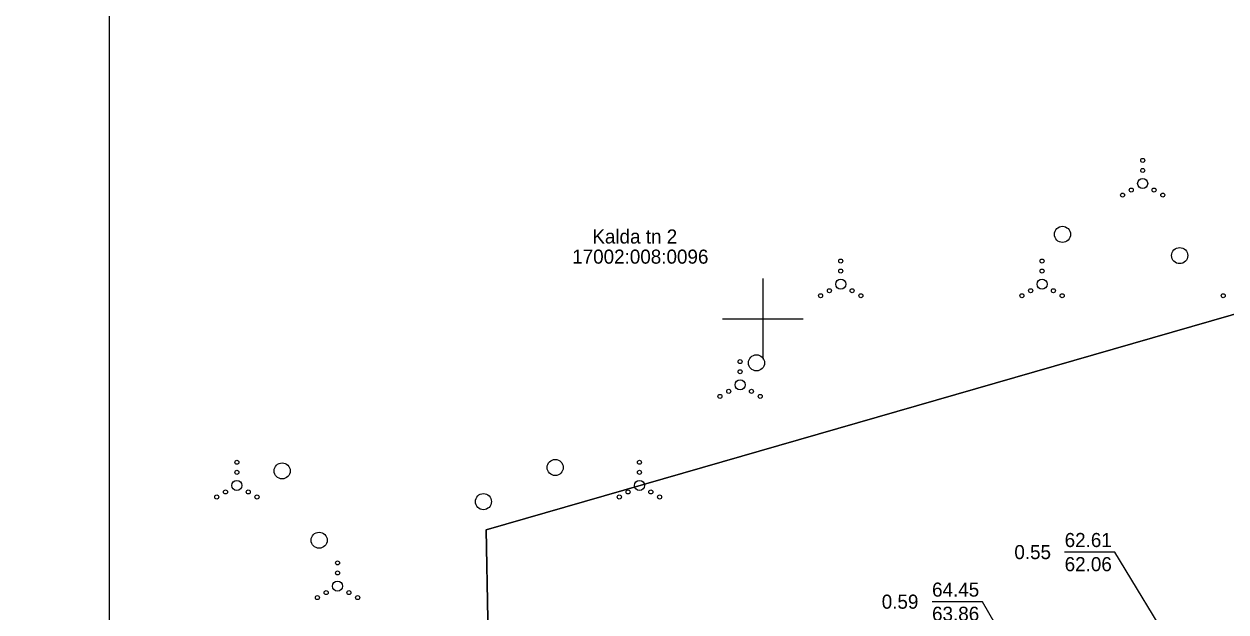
# Model space of a CAD drawing. Extents: x 641418 to 641910, y 6456509 to 6456910.
# Drawn here: x 641663.3 to 641723, y 6456635.4 to 6456664.7 of the extents above; entities that cross this region are included whole.
import ezdxf

# ---------------------------------------------------------------- set-up
doc = ezdxf.new("R2010")
doc.units = 0
for name, color, linetype in [('HALJASTUS', 7, 'Continuous'), ('KOORDPUNKT', 7, 'Continuous'), ('PIIR', 7, 'Continuous'), ('VORK', 7, 'Continuous'), ('VORMISTUS', 7, 'Continuous')]:
    doc.layers.add(name, color=color, linetype=linetype)

msp = doc.modelspace()

# ---------------------------------------------------------------- linework, layer by layer
at = {"layer": 'HALJASTUS'}
for centre, radius in [((641718.872, 6456657.875), 0.1), ((641718.872, 6456657.375), 0.1), ((641718.307, 6456656.4), 0.1), ((641718.872, 6456656.725), 0.25), ((641719.437, 6456656.4), 0.1), ((641717.872, 6456656.15), 0.1), ((641719.872, 6456656.15), 0.1), ((641714.888, 6456654.2), 0.4), ((641720.709, 6456653.144), 0.4), ((641703.872, 6456652.875), 0.1), ((641713.872, 6456652.875), 0.1), ((641703.872, 6456652.375), 0.1), ((641713.872, 6456652.375), 0.1), ((641703.872, 6456651.725), 0.25), ((641713.872, 6456651.725), 0.25), ((641702.872, 6456651.15), 0.1), ((641703.307, 6456651.4), 0.1), ((641704.437, 6456651.4), 0.1), ((641704.872, 6456651.15), 0.1), ((641712.872, 6456651.15), 0.1), ((641713.307, 6456651.4), 0.1), ((641714.437, 6456651.4), 0.1), ((641714.872, 6456651.15), 0.1), ((641722.872, 6456651.15), 0.1), ((641699.686, 6456647.814), 0.4), ((641698.872, 6456647.875), 0.1), ((641698.872, 6456647.375), 0.1), ((641698.872, 6456646.725), 0.25), ((641697.872, 6456646.15), 0.1), ((641698.307, 6456646.4), 0.1), ((641699.437, 6456646.4), 0.1), ((641699.872, 6456646.15), 0.1), ((641673.872, 6456642.875), 0.1), ((641676.121, 6456642.447), 0.4), ((641689.686, 6456642.616), 0.4), ((641693.872, 6456642.875), 0.1), ((641673.872, 6456642.375), 0.1), ((641693.872, 6456642.375), 0.1), ((641673.307, 6456641.4), 0.1), ((641673.872, 6456641.725), 0.25), ((641674.437, 6456641.4), 0.1), ((641693.307, 6456641.4), 0.1), ((641693.872, 6456641.725), 0.25), ((641694.437, 6456641.4), 0.1), ((641672.872, 6456641.15), 0.1), ((641674.872, 6456641.15), 0.1), ((641686.121, 6456640.919), 0.4), ((641692.872, 6456641.15), 0.1), ((641694.872, 6456641.15), 0.1), ((641677.959, 6456639.002), 0.4), ((641678.872, 6456637.875), 0.1), ((641678.872, 6456637.375), 0.1), ((641678.872, 6456636.725), 0.25), ((641677.872, 6456636.15), 0.1), ((641678.307, 6456636.4), 0.1), ((641679.437, 6456636.4), 0.1), ((641679.872, 6456636.15), 0.1)]:
    msp.add_circle(centre, radius, dxfattribs=at)
at = {"layer": 'KOORDPUNKT'}
for points in [[(641720.487, 6456633.465), (641717.496, 6456638.413), (641714.996, 6456638.413)], [(641713.816, 6456630.905), (641710.908, 6456635.949), (641708.408, 6456635.949)]]:
    msp.add_lwpolyline(points, dxfattribs=at)
at = {"layer": 'PIIR'}
for points in [[(641420.44, 6456525.64), (641517.65, 6456541.69), (641637.27, 6456564.65), (641703.06, 6456581.24), (641686.92, 6456604.01), (641686.25, 6456639.52), (641794.24, 6456670.65), (641776.88, 6456683.2), (641784.46, 6456699.96), (641698.58, 6456730.12), (641582.54, 6456812), (641435.04, 6456910.2), (641429.7, 6456908.57), (641422.11, 6456684.57), (641420.12, 6456625.94), (641428.79, 6456633.47), (641430.06, 6456705.67), (641470.07, 6456705.14), (641487.48, 6456704.91), (641486.12, 6456634.62), (641468.72, 6456634.28), (641468.4, 6456569.92), (641418.08, 6456576.41)], [(641861, 6456627.52), (641844.71, 6456640.9), (641846.54, 6456649.55), (641827.39, 6456652.57), (641800.31, 6456667.34), (641794.24, 6456670.65), (641686.25, 6456639.52), (641686.92, 6456604.01), (641703.06, 6456581.24), (641774.02, 6456587.93), (641786.75, 6456591.08)]]:
    msp.add_lwpolyline(points, close=True, dxfattribs=at)
at = {"layer": 'VORK'}
for p, q in [((641700, 6456652), (641700, 6456648)), ((641698, 6456650), (641702, 6456650))]:
    msp.add_line(p, q, dxfattribs=at)
at = {"layer": 'VORMISTUS'}
msp.add_lwpolyline([(641861.583, 6456687.73), (641861.583, 6456547.096), (641667.537, 6456547.096), (641667.537, 6456687.73)], close=True, dxfattribs=at)

# ---------------------------------------------------------------- texts
at = {"layer": 'KOORDPUNKT'}
for s, p in [('62.61', (641714.996, 6456638.663)), ('0.55', (641712.496, 6456638.063)), ('62.06', (641714.996, 6456637.463)), ('64.45', (641708.408, 6456636.199)), ('0.59', (641705.908, 6456635.599)), ('63.86', (641708.408, 6456634.999))]:
    msp.add_text(s, height=0.7, dxfattribs=at).set_placement(p)
at = {"layer": 'PIIR'}
for s, p in [('Kalda tn 2', (641691.53, 6456653.743)), ('17002:008:0096', (641690.53, 6456652.743))]:
    msp.add_text(s, height=0.7, dxfattribs=at).set_placement(p)

doc.saveas('drawing.dxf')
